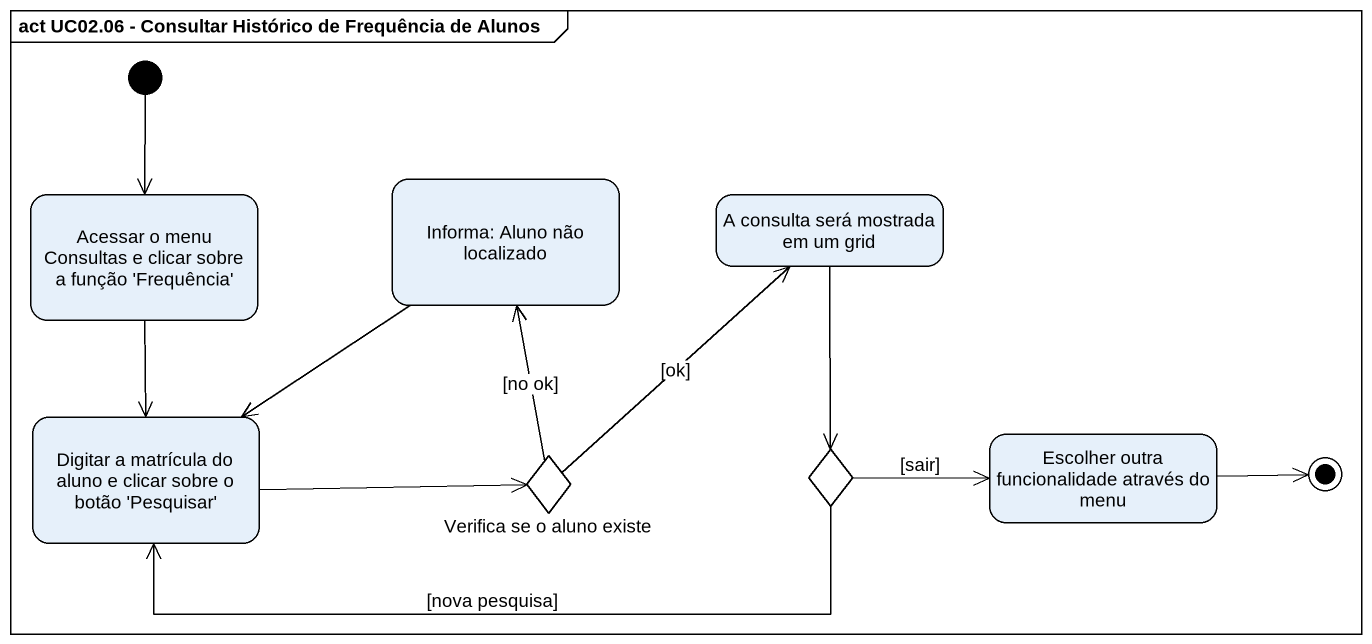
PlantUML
@startuml
mainframe act UC02.06 - Consultar Histórico de Frequência de Alunos
hide empty description
state "Informa: Aluno não localizado" as Informa_Aluno_não_localizado
state "Acessar o menu Consultas e clicar sobre a função 'Frequência'" as Acessar_o_menu_Consultas_e
state "A consulta será mostrada em um grid" as A_consulta_será_mostrada_em
state "Digitar a matrícula do aluno e clicar sobre o botão 'Pesquisar'" as Digitar_a_matrícula_do
state "Verifica se o aluno existe" as Verifica_se_o_aluno_existe <<choice>>
state choice1 <<choice>>
state "Escolher outra funcionalidade através do menu" as Escolher_outra
[*] --> Acessar_o_menu_Consultas_e
Informa_Aluno_não_localizado --> Digitar_a_matrícula_do
Acessar_o_menu_Consultas_e --> Digitar_a_matrícula_do
A_consulta_será_mostrada_em --> choice1
Digitar_a_matrícula_do -right-> Verifica_se_o_aluno_existe
Verifica_se_o_aluno_existe -up-> Informa_Aluno_não_localizado : [no ok]
Verifica_se_o_aluno_existe -up-> A_consulta_será_mostrada_em : [ok]
choice1 -left-> Digitar_a_matrícula_do : [nova pesquisa]
choice1 -right-> Escolher_outra : [sair]
Escolher_outra -right-> [*]
@enduml
